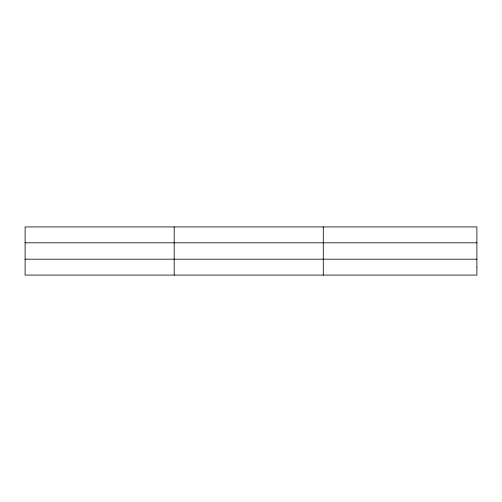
<?xml version="1.0" encoding="UTF-8"?>
<svg xmlns="http://www.w3.org/2000/svg" width="502" height="502" viewBox="0 0 502 502"><rect width="100%" height="100%" fill="white"/><g stroke="black" fill="none" stroke-linecap="round" stroke-linejoin="round"><path stroke-width="0.75" d="M174.194 275.083L174.194 226.917M323.288 275.083L323.288 226.917M25.1 242.811L476.9 242.811M25.1 259.189L476.9 259.189M476.9 267.133L476.9 275.083L25.1 275.083L25.1 226.917L476.9 226.917L476.9 267.133"/></g></svg>
